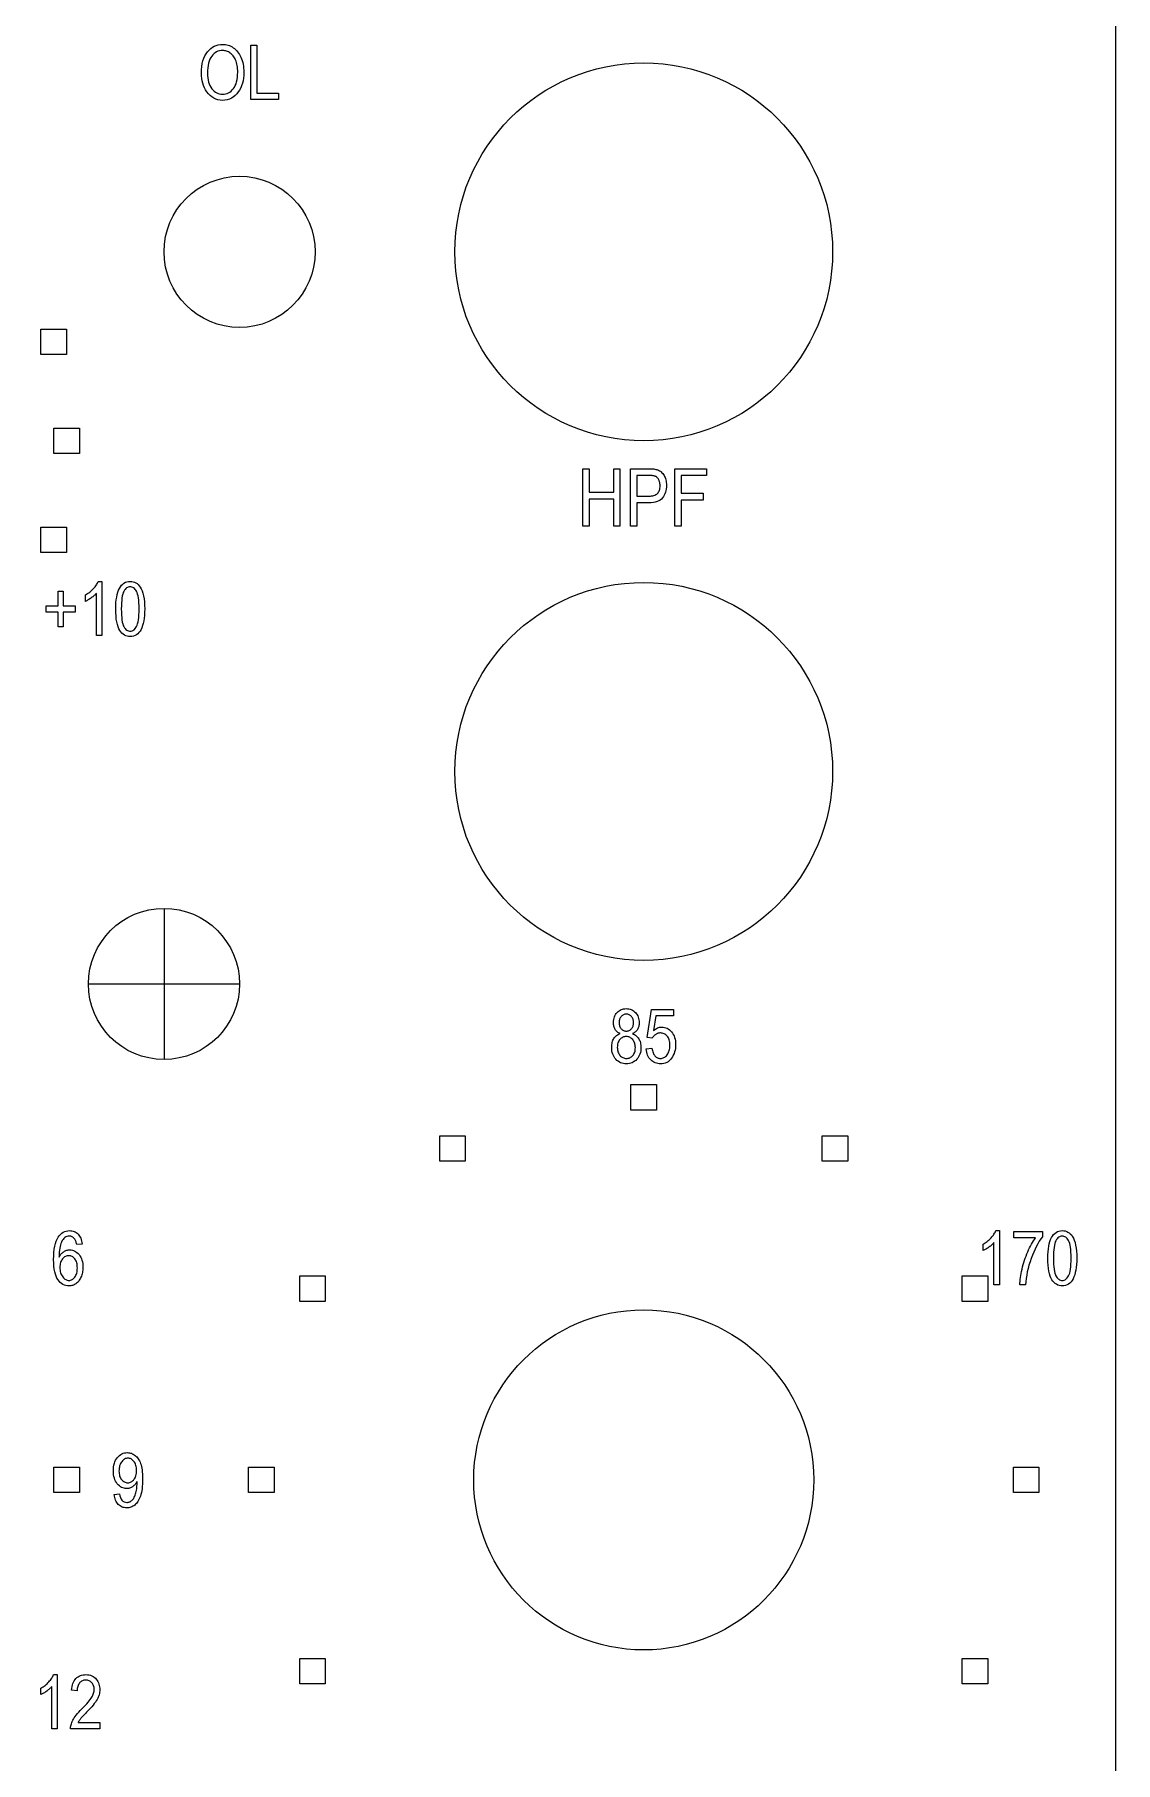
# Model space of a CAD drawing. Header units: millimetres. Extents: x 0 to 40, y 0 to 514.
# Drawn here: x 17.41 to 40.3, y 421.02 to 457.6 of the extents above; entities that cross this region are included whole.
import ezdxf

# ---------------------------------------------------------------- set-up
doc = ezdxf.new("R2010")
doc.units = ezdxf.units.MM
for name, color, linetype in [('CUT', 1, 'CONTINUOUS'), ('LEGEND', 2, 'CONTINUOUS'), ('OUTLINE', 7, 'CONTINUOUS'), ('STUDS', 5, 'CONTINUOUS')]:
    doc.layers.add(name, color=color, linetype=linetype)

msp = doc.modelspace()

# ---------------------------------------------------------------- linework, layer by layer
at = {"layer": 'CUT'}
for centre, radius in [((30.31, 453), 4), ((21.75, 453), 1.6), ((30.31, 442), 4), ((30.31, 427), 3.6)]:
    msp.add_circle(centre, radius, dxfattribs=at)
at = {"layer": 'LEGEND'}
for points in [[(20.941, 456.7852), (20.943, 456.8563), (20.9491, 456.9232), (20.9591, 456.9858), (20.9732, 457.0442), (20.9914, 457.0984), (21.0135, 457.1484), (21.0397, 457.1941), (21.0699, 457.2355), (21.1031, 457.2724), (21.1383, 457.3044), (21.1755, 457.3315), (21.2146, 457.3536), (21.2558, 457.3708), (21.2989, 457.3831), (21.344, 457.3905), (21.391, 457.393), (21.4217, 457.3919), (21.4518, 457.3886), (21.4811, 457.3831), (21.5098, 457.3754), (21.5377, 457.3655), (21.565, 457.3534), (21.5917, 457.3391), (21.6176, 457.3227), (21.6425, 457.3041), (21.6661, 457.2835), (21.6883, 457.261), (21.7093, 457.2364), (21.7289, 457.2099), (21.7471, 457.1814), (21.7641, 457.1509), (21.7797, 457.1184), (21.7937, 457.0841), (21.8058, 457.0482), (21.8161, 457.0107), (21.8245, 456.9716), (21.831, 456.9309), (21.8357, 456.8886), (21.8385, 456.8447), (21.8395, 456.7992), (21.8376, 456.737), (21.8322, 456.6778), (21.8232, 456.6215), (21.8105, 456.5682), (21.7943, 456.5178), (21.7744, 456.4704), (21.7509, 456.4259), (21.7238, 456.3844), (21.6908, 456.343), (21.6552, 456.3071), (21.6172, 456.2768), (21.5768, 456.252), (21.5338, 456.2326), (21.4884, 456.2188), (21.4406, 456.2106), (21.3902, 456.2078), (21.3396, 456.2106), (21.2914, 456.2191), (21.2458, 456.2333), (21.2027, 456.2531), (21.1622, 456.2786), (21.1242, 456.3098), (21.0888, 456.3466), (21.0559, 456.3891), (21.0289, 456.4311), (21.0056, 456.4753), (20.9859, 456.5217), (20.9697, 456.5701), (20.9572, 456.6207), (20.9482, 456.6734), (20.9428, 456.7282), (20.941, 456.7852)], [(21.9895, 456.2273), (21.9895, 457.3727), (22.1137, 457.3727), (22.1137, 456.3625), (22.5762, 456.3625), (22.5762, 456.2273)], [(21.0691, 456.7828), (21.0706, 456.7314), (21.075, 456.6829), (21.0823, 456.6374), (21.0925, 456.5948), (21.1056, 456.5552), (21.1217, 456.5186), (21.1406, 456.485), (21.1625, 456.4543), (21.1865, 456.4269), (21.2117, 456.4032), (21.2382, 456.3831), (21.2659, 456.3667), (21.2949, 456.3539), (21.3252, 456.3448), (21.3567, 456.3393), (21.3895, 456.3375), (21.4229, 456.3393), (21.4551, 456.3449), (21.4858, 456.3541), (21.5151, 456.367), (21.5431, 456.3836), (21.5697, 456.4039), (21.5949, 456.4278), (21.6187, 456.4555), (21.6404, 456.4867), (21.6593, 456.5214), (21.6752, 456.5595), (21.6882, 456.6012), (21.6983, 456.6463), (21.7055, 456.6948), (21.7099, 456.7469), (21.7113, 456.8023), (21.7106, 456.8388), (21.7083, 456.8742), (21.7046, 456.9087), (21.6994, 456.9422), (21.6927, 456.9747), (21.6845, 457.0063), (21.6748, 457.0368), (21.6637, 457.0664), (21.6539, 457.0881), (21.643, 457.1087), (21.6309, 457.1282), (21.6177, 457.1466), (21.6033, 457.1638), (21.5877, 457.18), (21.571, 457.1951), (21.5531, 457.209), (21.5345, 457.2215), (21.5154, 457.2324), (21.4958, 457.2416), (21.4759, 457.2491), (21.4555, 457.255), (21.4347, 457.2592), (21.4135, 457.2617), (21.3918, 457.2625), (21.3574, 457.2607), (21.3246, 457.2552), (21.2933, 457.246), (21.2636, 457.2332), (21.2354, 457.2167), (21.2088, 457.1966), (21.1837, 457.1728), (21.1602, 457.1453), (21.1388, 457.114), (21.1203, 457.0787), (21.1047, 457.0394), (21.0919, 456.9961), (21.0819, 456.9488), (21.0748, 456.8975), (21.0706, 456.8421), (21.0691, 456.7828)], [(17.544, 451.3664), (18.084, 451.3664), (18.084, 450.8264), (17.544, 450.8264)], [(17.82, 449.27), (18.36, 449.27), (18.36, 448.73), (17.82, 448.73)], [(29.0234, 447.1916), (29.0234, 448.4084), (29.1554, 448.4084), (29.1554, 447.9087), (29.6742, 447.9087), (29.6742, 448.4084), (29.8061, 448.4084), (29.8061, 447.1916), (29.6742, 447.1916), (29.6742, 447.7651), (29.1554, 447.7651), (29.1554, 447.1916)], [(30.0303, 447.1916), (30.0303, 448.4084), (30.4063, 448.4084), (30.4384, 448.4081), (30.4683, 448.407), (30.4961, 448.4052), (30.5217, 448.4026), (30.5451, 448.3994), (30.5663, 448.3954), (30.5853, 448.3907), (30.6022, 448.3852), (30.6232, 448.3765), (30.6432, 448.3661), (30.662, 448.354), (30.6798, 448.3402), (30.6965, 448.3247), (30.7121, 448.3075), (30.7266, 448.2887), (30.74, 448.2682), (30.752, 448.2462), (30.7625, 448.223), (30.7713, 448.1986), (30.7786, 448.1729), (30.7842, 448.1461), (30.7882, 448.118), (30.7906, 448.0887), (30.7914, 448.0582), (30.7901, 448.018), (30.7862, 447.9798), (30.7797, 447.9434), (30.7705, 447.9089), (30.7587, 447.8764), (30.7443, 447.8457), (30.7273, 447.8169), (30.7076, 447.79), (30.6847, 447.7657), (30.6581, 447.7446), (30.6276, 447.7268), (30.5933, 447.7122), (30.5551, 447.7009), (30.5132, 447.6928), (30.4675, 447.6879), (30.4179, 447.6863), (30.1622, 447.6863), (30.1622, 447.1916)], [(30.1622, 447.8299), (30.4204, 447.8299), (30.4499, 447.8307), (30.4773, 447.8333), (30.5027, 447.8376), (30.526, 447.8437), (30.5473, 447.8514), (30.5665, 447.8609), (30.5837, 447.8721), (30.5989, 447.8851), (30.6121, 447.8998), (30.6236, 447.9162), (30.6333, 447.9344), (30.6412, 447.9543), (30.6474, 447.976), (30.6518, 447.9994), (30.6544, 448.0246), (30.6553, 448.0515), (30.6549, 448.0692), (30.6536, 448.0863), (30.6514, 448.1028), (30.6484, 448.1185), (30.6445, 448.1337), (30.6397, 448.1482), (30.634, 448.162), (30.6275, 448.1752), (30.6204, 448.1876), (30.6129, 448.1989), (30.605, 448.2092), (30.5968, 448.2186), (30.5882, 448.2269), (30.5793, 448.2342), (30.5699, 448.2405), (30.5603, 448.2458), (30.5494, 448.2502), (30.5366, 448.2541), (30.5218, 448.2574), (30.505, 448.2601), (30.4862, 448.2622), (30.4654, 448.2637), (30.4427, 448.2645), (30.4179, 448.2648), (30.1622, 448.2648)], [(30.9691, 447.1916), (30.9691, 448.4084), (31.6423, 448.4084), (31.6423, 448.2648), (31.1011, 448.2648), (31.1011, 447.888), (31.5692, 447.888), (31.5692, 447.7444), (31.1011, 447.7444), (31.1011, 447.1916)], [(17.544, 447.1736), (18.084, 447.1736), (18.084, 446.6336), (17.544, 446.6336)], [(18.8328, 444.874), (18.7171, 444.874), (18.7171, 445.7701), (18.7067, 445.7584), (18.6955, 445.7466), (18.6834, 445.7347), (18.6705, 445.7227), (18.6566, 445.7108), (18.642, 445.6987), (18.6265, 445.6866), (18.6101, 445.6744), (18.5935, 445.6626), (18.5772, 445.6515), (18.5612, 445.6411), (18.5456, 445.6315), (18.5304, 445.6227), (18.5155, 445.6146), (18.5009, 445.6072), (18.4867, 445.6006), (18.4867, 445.7365), (18.5101, 445.7506), (18.5329, 445.7654), (18.555, 445.7809), (18.5764, 445.7973), (18.5971, 445.8143), (18.6171, 445.8322), (18.6364, 445.8508), (18.655, 445.8701), (18.6726, 445.8898), (18.6888, 445.9093), (18.7037, 445.9287), (18.7172, 445.948), (18.7294, 445.9672), (18.7402, 445.9863), (18.7497, 446.0052), (18.7578, 446.024), (18.8328, 446.024)], [(19.1281, 445.4389), (19.1293, 445.5087), (19.1329, 445.5743), (19.139, 445.6354), (19.1475, 445.6922), (19.1584, 445.7446), (19.1718, 445.7926), (19.1876, 445.8363), (19.2058, 445.8756), (19.2264, 445.9104), (19.2493, 445.9405), (19.2745, 445.966), (19.302, 445.9869), (19.3318, 446.0031), (19.3639, 446.0147), (19.3984, 446.0217), (19.4351, 446.024), (19.4678, 446.0221), (19.4987, 446.0165), (19.5279, 446.0071), (19.5552, 445.9939), (19.5808, 445.977), (19.6046, 445.9563), (19.6266, 445.9319), (19.6468, 445.9037), (19.6688, 445.8647), (19.6878, 445.8202), (19.7039, 445.7702), (19.7171, 445.7148), (19.7274, 445.654), (19.7347, 445.5877), (19.7391, 445.516), (19.7406, 445.4389), (19.7394, 445.3693), (19.7357, 445.3041), (19.7297, 445.2432), (19.7212, 445.1866), (19.7104, 445.1343), (19.6971, 445.0863), (19.6814, 445.0427), (19.6632, 445.0033), (19.6427, 444.9684), (19.6199, 444.9382), (19.5947, 444.9126), (19.5671, 444.8917), (19.5372, 444.8754), (19.505, 444.8638), (19.4705, 444.8568), (19.4335, 444.8545), (19.4007, 444.8565), (19.3694, 444.8627), (19.3396, 444.8729), (19.3114, 444.8873), (19.2846, 444.9058), (19.2594, 444.9283), (19.2358, 444.955), (19.2136, 444.9857), (19.1936, 445.0215), (19.1762, 445.0633), (19.1615, 445.111), (19.1495, 445.1646), (19.1401, 445.2243), (19.1334, 445.2898), (19.1294, 445.3614), (19.1281, 445.4389)], [(17.907, 445.0592), (17.907, 445.3732), (17.6515, 445.3732), (17.6515, 445.5045), (17.907, 445.5045), (17.907, 445.8162), (18.0163, 445.8162), (18.0163, 445.5045), (18.2718, 445.5045), (18.2718, 445.3732), (18.0163, 445.3732), (18.0163, 445.0592)], [(19.246, 445.4389), (19.2469, 445.372), (19.2494, 445.3109), (19.2536, 445.2556), (19.2594, 445.206), (19.2669, 445.1621), (19.2761, 445.124), (19.287, 445.0916), (19.2996, 445.065), (19.3134, 445.0428), (19.3282, 445.0235), (19.3439, 445.0072), (19.3606, 444.9938), (19.3782, 444.9835), (19.3967, 444.976), (19.4162, 444.9716), (19.4367, 444.9701), (19.456, 444.9716), (19.4745, 444.9761), (19.4922, 444.9836), (19.5091, 444.9941), (19.5252, 445.0076), (19.5405, 445.0242), (19.555, 445.0437), (19.5687, 445.0662), (19.5811, 445.0931), (19.5919, 445.1255), (19.6011, 445.1637), (19.6085, 445.2074), (19.6143, 445.2568), (19.6185, 445.3119), (19.621, 445.3725), (19.6218, 445.4389), (19.621, 445.5059), (19.6185, 445.5671), (19.6143, 445.6226), (19.6084, 445.6723), (19.6009, 445.7161), (19.5917, 445.7542), (19.5808, 445.7866), (19.5683, 445.8131), (19.5544, 445.8352), (19.5396, 445.8544), (19.5237, 445.8707), (19.5069, 445.884), (19.489, 445.8943), (19.4702, 445.9017), (19.4504, 445.9061), (19.4296, 445.9076), (19.4105, 445.9061), (19.3922, 445.9016), (19.3746, 445.8941), (19.3579, 445.8836), (19.3419, 445.8701), (19.3267, 445.8536), (19.3124, 445.834), (19.2988, 445.8115), (19.2864, 445.7847), (19.2757, 445.7522), (19.2666, 445.7141), (19.2592, 445.6703), (19.2535, 445.6209), (19.2493, 445.5659), (19.2469, 445.5052), (19.246, 445.4389)], [(29.81, 436.4484), (29.7931, 436.4567), (29.7774, 436.4657), (29.7626, 436.4757), (29.749, 436.4864), (29.7364, 436.498), (29.7248, 436.5105), (29.7143, 436.5238), (29.7049, 436.5379), (29.6966, 436.5529), (29.6894, 436.5688), (29.6833, 436.5856), (29.6783, 436.6032), (29.6744, 436.6218), (29.6716, 436.6412), (29.6699, 436.6616), (29.6694, 436.6828), (29.6706, 436.7147), (29.6742, 436.745), (29.6802, 436.7739), (29.6886, 436.8012), (29.6994, 436.827), (29.7127, 436.8513), (29.7283, 436.874), (29.7463, 436.8953), (29.7662, 436.9145), (29.7873, 436.9312), (29.8096, 436.9453), (29.8331, 436.9568), (29.8579, 436.9658), (29.884, 436.9722), (29.9112, 436.9761), (29.9397, 436.9773), (29.9684, 436.976), (29.9958, 436.9721), (30.022, 436.9656), (30.047, 436.9564), (30.0708, 436.9447), (30.0933, 436.9303), (30.1146, 436.9133), (30.1346, 436.8938), (30.1528, 436.8721), (30.1686, 436.8489), (30.182, 436.8242), (30.1929, 436.798), (30.2014, 436.7703), (30.2075, 436.7411), (30.2111, 436.7104), (30.2123, 436.6781), (30.2118, 436.6578), (30.2102, 436.6383), (30.2075, 436.6196), (30.2037, 436.6017), (30.1989, 436.5845), (30.193, 436.5682), (30.186, 436.5526), (30.178, 436.5379), (30.1688, 436.5239), (30.1586, 436.5108), (30.1472, 436.4984), (30.1348, 436.4868), (30.1213, 436.476), (30.1066, 436.466), (30.0909, 436.4568), (30.0741, 436.4484), (30.0947, 436.4394), (30.1142, 436.4291), (30.1324, 436.4174), (30.1494, 436.4045), (30.1651, 436.3903), (30.1796, 436.3748), (30.1929, 436.3579), (30.2049, 436.3398), (30.2156, 436.3205), (30.2249, 436.3001), (30.2328, 436.2785), (30.2392, 436.2559), (30.2442, 436.2321), (30.2478, 436.2071), (30.2499, 436.1811), (30.2506, 436.1539), (30.2492, 436.1165), (30.2451, 436.0809), (30.2382, 436.047), (30.2285, 436.0149), (30.216, 435.9846), (30.2007, 435.9561), (30.1827, 435.9293), (30.162, 435.9043), (30.1391, 435.8817), (30.115, 435.8621), (30.0895, 435.8455), (30.0626, 435.8319), (30.0345, 435.8214), (30.005, 435.8138), (29.9742, 435.8093), (29.942, 435.8078), (29.9095, 435.8093), (29.8784, 435.8138), (29.8486, 435.8214), (29.8203, 435.8319), (29.7933, 435.8455), (29.7676, 435.8621), (29.7434, 435.8817), (29.7205, 435.9043), (29.6998, 435.9294), (29.6818, 435.9563), (29.6665, 435.9852), (29.654, 436.0159), (29.6443, 436.0486), (29.6374, 436.0831), (29.6333, 436.1195), (29.6319, 436.1578), (29.6326, 436.1859), (29.6348, 436.2127), (29.6385, 436.2383), (29.6437, 436.2626), (29.6503, 436.2857), (29.6585, 436.3074), (29.6681, 436.328), (29.6791, 436.3473), (29.6915, 436.3652), (29.705, 436.3816), (29.7197, 436.3965), (29.7355, 436.4099), (29.7524, 436.4218), (29.7705, 436.4322), (29.7897, 436.441), (29.81, 436.4484)], [(29.7881, 436.6867), (29.7888, 436.6662), (29.7909, 436.6467), (29.7944, 436.6283), (29.7993, 436.6109), (29.8055, 436.5947), (29.8132, 436.5795), (29.8222, 436.5654), (29.8327, 436.5523), (29.8441, 436.5406), (29.8562, 436.5305), (29.8689, 436.5219), (29.8823, 436.5148), (29.8963, 436.5094), (29.9109, 436.5055), (29.9261, 436.5031), (29.942, 436.5023), (29.9576, 436.5031), (29.9725, 436.5054), (29.9869, 436.5093), (30.0006, 436.5146), (30.0138, 436.5216), (30.0264, 436.53), (30.0384, 436.54), (30.0498, 436.5516), (30.0603, 436.5643), (30.0693, 436.578), (30.077, 436.5925), (30.0832, 436.608), (30.0881, 436.6244), (30.0916, 436.6417), (30.0937, 436.6598), (30.0944, 436.6789), (30.0937, 436.6986), (30.0915, 436.7173), (30.0879, 436.7351), (30.0829, 436.7521), (30.0765, 436.768), (30.0687, 436.7831), (30.0594, 436.7973), (30.0487, 436.8105), (30.037, 436.8225), (30.0248, 436.8329), (30.012, 436.8417), (29.9988, 436.8489), (29.985, 436.8545), (29.9707, 436.8585), (29.9558, 436.8609), (29.9405, 436.8617), (29.9251, 436.8609), (29.9103, 436.8586), (29.8961, 436.8547), (29.8824, 436.8492), (29.8692, 436.8422), (29.8566, 436.8336), (29.8446, 436.8234), (29.833, 436.8117), (29.8225, 436.7988), (29.8134, 436.7852), (29.8057, 436.7707), (29.7994, 436.7555), (29.7944, 436.7395), (29.7909, 436.7227), (29.7888, 436.7051), (29.7881, 436.6867)], [(30.3623, 436.1273), (30.4834, 436.1398), (30.4875, 436.1134), (30.4927, 436.0886), (30.499, 436.0657), (30.5064, 436.0444), (30.5149, 436.0249), (30.5245, 436.0072), (30.5353, 435.9912), (30.5471, 435.977), (30.5598, 435.9644), (30.5729, 435.9535), (30.5866, 435.9443), (30.6007, 435.9368), (30.6154, 435.931), (30.6305, 435.9268), (30.6462, 435.9243), (30.6623, 435.9234), (30.6825, 435.9246), (30.7019, 435.9281), (30.7207, 435.934), (30.7387, 435.9423), (30.756, 435.9529), (30.7726, 435.9658), (30.7886, 435.9812), (30.8037, 435.9988), (30.8177, 436.0185), (30.8297, 436.04), (30.8399, 436.0631), (30.8483, 436.088), (30.8548, 436.1146), (30.8594, 436.1429), (30.8622, 436.1729), (30.8631, 436.2047), (30.8622, 436.2345), (30.8595, 436.2626), (30.8551, 436.2889), (30.8488, 436.3136), (30.8407, 436.3365), (30.8308, 436.3577), (30.8192, 436.3772), (30.8057, 436.3949), (30.7909, 436.4108), (30.7752, 436.4245), (30.7585, 436.4361), (30.741, 436.4456), (30.7225, 436.453), (30.7031, 436.4583), (30.6828, 436.4614), (30.6616, 436.4625), (30.6486, 436.462), (30.6358, 436.4607), (30.6232, 436.4584), (30.6109, 436.4552), (30.5987, 436.4511), (30.5868, 436.446), (30.575, 436.4401), (30.5635, 436.4332), (30.5524, 436.4255), (30.5419, 436.4171), (30.5319, 436.408), (30.5226, 436.3981), (30.5139, 436.3876), (30.5057, 436.3763), (30.4982, 436.3643), (30.4912, 436.3516), (30.3827, 436.3687), (30.4741, 436.957), (30.9405, 436.957), (30.9405, 436.8227), (30.5663, 436.8227), (30.5155, 436.5148), (30.5365, 436.5317), (30.5579, 436.5463), (30.5796, 436.5586), (30.6016, 436.5688), (30.6239, 436.5766), (30.6466, 436.5822), (30.6695, 436.5856), (30.6928, 436.5867), (30.7218, 436.5852), (30.7499, 436.5804), (30.7769, 436.5726), (30.8031, 436.5616), (30.8282, 436.5475), (30.8524, 436.5302), (30.8756, 436.5099), (30.8979, 436.4863), (30.9183, 436.4601), (30.936, 436.4318), (30.951, 436.4012), (30.9632, 436.3685), (30.9728, 436.3335), (30.9796, 436.2964), (30.9836, 436.2571), (30.985, 436.2156), (30.9836, 436.1744), (30.9796, 436.1346), (30.9728, 436.0964), (30.9632, 436.0597), (30.951, 436.0244), (30.936, 435.9907), (30.9183, 435.9585), (30.8979, 435.9277), (30.8752, 435.8996), (30.8506, 435.8753), (30.8242, 435.8547), (30.7958, 435.8378), (30.7657, 435.8247), (30.7336, 435.8153), (30.6997, 435.8097), (30.6639, 435.8078), (30.634, 435.8091), (30.6053, 435.8131), (30.5778, 435.8197), (30.5515, 435.829), (30.5264, 435.8409), (30.5024, 435.8555), (30.4796, 435.8727), (30.458, 435.8926), (30.4382, 435.9148), (30.4206, 435.939), (30.4052, 435.9653), (30.3921, 435.9937), (30.3813, 436.024), (30.3727, 436.0564), (30.3664, 436.0909), (30.3623, 436.1273)], [(29.7498, 436.1578), (29.7507, 436.1321), (29.7534, 436.1076), (29.7578, 436.0845), (29.764, 436.0626), (29.772, 436.042), (29.7817, 436.0227), (29.7932, 436.0046), (29.8065, 435.9879), (29.821, 435.9728), (29.8362, 435.9597), (29.8521, 435.9486), (29.8687, 435.9396), (29.886, 435.9325), (29.904, 435.9275), (29.9227, 435.9244), (29.942, 435.9234), (29.9616, 435.9244), (29.9804, 435.9273), (29.9984, 435.9322), (30.0157, 435.9391), (30.0322, 435.9479), (30.0479, 435.9586), (30.0629, 435.9713), (30.0772, 435.9859), (30.0902, 436.0022), (30.1015, 436.0198), (30.111, 436.0387), (30.1188, 436.059), (30.1249, 436.0805), (30.1292, 436.1034), (30.1318, 436.1276), (30.1327, 436.1531), (30.1318, 436.1789), (30.1291, 436.2033), (30.1246, 436.2265), (30.1184, 436.2483), (30.1104, 436.2689), (30.1006, 436.2883), (30.089, 436.3063), (30.0756, 436.323), (30.061, 436.3382), (30.0457, 436.3512), (30.0297, 436.3623), (30.0129, 436.3714), (29.9955, 436.3784), (29.9773, 436.3835), (29.9585, 436.3865), (29.9389, 436.3875), (29.9196, 436.3865), (29.9009, 436.3835), (29.8831, 436.3785), (29.866, 436.3715), (29.8496, 436.3625), (29.834, 436.3515), (29.8191, 436.3385), (29.8049, 436.3234), (29.792, 436.3068), (29.7808, 436.2891), (29.7714, 436.2701), (29.7636, 436.25), (29.7576, 436.2287), (29.7533, 436.2063), (29.7507, 436.1826), (29.7498, 436.1578)], [(30.04, 435.37), (30.58, 435.37), (30.58, 434.83), (30.04, 434.83)], [(25.99, 434.2848), (26.53, 434.2848), (26.53, 433.7448), (25.99, 433.7448)], [(34.09, 434.2848), (34.63, 434.2848), (34.63, 433.7448), (34.09, 433.7448)], [(18.4166, 431.9922), (18.3017, 431.9812), (18.2974, 432.0025), (18.2926, 432.0222), (18.2872, 432.0403), (18.2814, 432.0568), (18.2751, 432.0718), (18.2683, 432.0851), (18.2611, 432.0969), (18.2533, 432.107), (18.2415, 432.1198), (18.2291, 432.131), (18.2161, 432.1404), (18.2025, 432.148), (18.1884, 432.154), (18.1736, 432.1583), (18.1583, 432.1609), (18.1424, 432.1617), (18.1178, 432.1598), (18.0945, 432.1539), (18.0724, 432.1441), (18.0515, 432.1305), (18.0319, 432.1129), (18.0136, 432.0914), (17.9965, 432.066), (17.9806, 432.0367), (17.9684, 432.0082), (17.9577, 431.9764), (17.9486, 431.9414), (17.9412, 431.9031), (17.9354, 431.8617), (17.9311, 431.817), (17.9285, 431.7691), (17.9275, 431.718), (17.9378, 431.7362), (17.9487, 431.7532), (17.9603, 431.7691), (17.9724, 431.7839), (17.9853, 431.7975), (17.9987, 431.81), (18.0128, 431.8214), (18.0275, 431.8316), (18.0427, 431.8407), (18.058, 431.8486), (18.0736, 431.8552), (18.0894, 431.8606), (18.1055, 431.8649), (18.1217, 431.8679), (18.1382, 431.8697), (18.1549, 431.8703), (18.1823, 431.8687), (18.2089, 431.864), (18.2346, 431.8561), (18.2594, 431.845), (18.2834, 431.8308), (18.3064, 431.8134), (18.3285, 431.7929), (18.3498, 431.7691), (18.3693, 431.7428), (18.3862, 431.7143), (18.4005, 431.6836), (18.4122, 431.6509), (18.4213, 431.616), (18.4278, 431.5789), (18.4317, 431.5398), (18.433, 431.4984), (18.4323, 431.4701), (18.4304, 431.4424), (18.4271, 431.4153), (18.4225, 431.389), (18.4167, 431.3633), (18.4095, 431.3383), (18.401, 431.3139), (18.3912, 431.2902), (18.3804, 431.2677), (18.3688, 431.2466), (18.3565, 431.2271), (18.3434, 431.2091), (18.3296, 431.1926), (18.3151, 431.1777), (18.2998, 431.1642), (18.2838, 431.1523), (18.2672, 431.1419), (18.2501, 431.1329), (18.2327, 431.1252), (18.2148, 431.1189), (18.1965, 431.1141), (18.1779, 431.1106), (18.1588, 431.1085), (18.1392, 431.1078), (18.1045, 431.1098), (18.0713, 431.1158), (18.0396, 431.1258), (18.0095, 431.1398), (17.981, 431.1579), (17.9541, 431.1799), (17.9287, 431.2059), (17.9049, 431.2359), (17.8833, 431.2706), (17.8645, 431.3107), (17.8487, 431.3561), (17.8357, 431.4068), (17.8256, 431.4629), (17.8184, 431.5244), (17.8141, 431.5911), (17.8127, 431.6633), (17.8141, 431.7433), (17.8186, 431.8174), (17.826, 431.8854), (17.8363, 431.9476), (17.8496, 432.0037), (17.8658, 432.0539), (17.885, 432.0981), (17.9072, 432.1363), (17.9317, 432.1694), (17.9578, 432.198), (17.9856, 432.2223), (18.015, 432.2421), (18.0461, 432.2575), (18.0789, 432.2685), (18.1133, 432.2751), (18.1494, 432.2773), (18.1756, 432.2762), (18.2007, 432.2728), (18.2248, 432.2671), (18.2477, 432.2591), (18.2696, 432.2488), (18.2904, 432.2363), (18.3101, 432.2214), (18.3287, 432.2043), (18.3459, 432.185), (18.3613, 432.1636), (18.3749, 432.1402), (18.3868, 432.1147), (18.3969, 432.0872), (18.4052, 432.0576), (18.4118, 432.0259), (18.4166, 431.9922)], [(37.8428, 431.1273), (37.7272, 431.1273), (37.7272, 432.0234), (37.7168, 432.0117), (37.7056, 431.9999), (37.6935, 431.988), (37.6805, 431.9761), (37.6667, 431.9641), (37.6521, 431.952), (37.6365, 431.9399), (37.6202, 431.9277), (37.6035, 431.9159), (37.5873, 431.9048), (37.5713, 431.8945), (37.5557, 431.8849), (37.5405, 431.876), (37.5255, 431.8679), (37.511, 431.8605), (37.4967, 431.8539), (37.4967, 431.9898), (37.5202, 432.0039), (37.543, 432.0187), (37.5651, 432.0343), (37.5865, 432.0506), (37.6072, 432.0677), (37.6272, 432.0855), (37.6465, 432.1041), (37.6651, 432.1234), (37.6827, 432.1431), (37.6989, 432.1626), (37.7138, 432.1821), (37.7273, 432.2014), (37.7395, 432.2205), (37.7503, 432.2396), (37.7597, 432.2585), (37.7678, 432.2773), (37.8428, 432.2773)], [(38.146, 432.1227), (38.146, 432.2578), (38.7538, 432.2578), (38.7538, 432.1484), (38.7203, 432.1026), (38.6878, 432.0535), (38.6564, 432.001), (38.626, 431.9452), (38.5967, 431.8861), (38.5683, 431.8236), (38.541, 431.7578), (38.5147, 431.6887), (38.4903, 431.618), (38.4686, 431.5474), (38.4497, 431.477), (38.4335, 431.4067), (38.42, 431.3367), (38.4092, 431.2667), (38.4012, 431.197), (38.396, 431.1273), (38.2772, 431.1273), (38.2784, 431.164), (38.2809, 431.2022), (38.2847, 431.2419), (38.2898, 431.283), (38.2962, 431.3256), (38.3038, 431.3698), (38.3127, 431.4154), (38.3229, 431.4625), (38.3343, 431.5101), (38.3466, 431.5571), (38.36, 431.6035), (38.3744, 431.6494), (38.3898, 431.6947), (38.4062, 431.7395), (38.4236, 431.7837), (38.442, 431.8273), (38.4612, 431.8699), (38.4807, 431.9108), (38.5005, 431.9502), (38.5208, 431.9879), (38.5413, 432.024), (38.5623, 432.0585), (38.5836, 432.0914), (38.6053, 432.1227)], [(38.8678, 431.6922), (38.869, 431.7621), (38.8727, 431.8276), (38.8788, 431.8887), (38.8873, 431.9455), (38.8982, 431.9979), (38.9116, 432.0459), (38.9273, 432.0896), (38.9456, 432.1289), (38.9661, 432.1637), (38.989, 432.1938), (39.0142, 432.2194), (39.0418, 432.2402), (39.0716, 432.2565), (39.1037, 432.2681), (39.1381, 432.275), (39.1749, 432.2773), (39.2076, 432.2755), (39.2385, 432.2698), (39.2676, 432.2604), (39.295, 432.2473), (39.3205, 432.2303), (39.3443, 432.2097), (39.3663, 432.1852), (39.3866, 432.157), (39.4085, 432.118), (39.4276, 432.0735), (39.4437, 432.0235), (39.4569, 431.9682), (39.4671, 431.9073), (39.4745, 431.8411), (39.4789, 431.7693), (39.4803, 431.6922), (39.4791, 431.6227), (39.4755, 431.5574), (39.4694, 431.4965), (39.461, 431.4399), (39.4501, 431.3877), (39.4368, 431.3397), (39.4211, 431.296), (39.403, 431.2566), (39.3825, 431.2218), (39.3596, 431.1915), (39.3344, 431.1659), (39.3069, 431.145), (39.277, 431.1287), (39.2448, 431.1171), (39.2102, 431.1101), (39.1733, 431.1078), (39.1405, 431.1099), (39.1092, 431.116), (39.0794, 431.1263), (39.0511, 431.1406), (39.0244, 431.1591), (38.9992, 431.1816), (38.9755, 431.2083), (38.9534, 431.2391), (38.9333, 431.2749), (38.9159, 431.3166), (38.9012, 431.3643), (38.8892, 431.418), (38.8799, 431.4776), (38.8732, 431.5432), (38.8692, 431.6147), (38.8678, 431.6922)], [(38.9858, 431.6922), (38.9866, 431.6253), (38.9891, 431.5642), (38.9933, 431.5089), (38.9992, 431.4593), (39.0067, 431.4154), (39.0159, 431.3773), (39.0268, 431.345), (39.0393, 431.3184), (39.0532, 431.2961), (39.0679, 431.2768), (39.0837, 431.2605), (39.1003, 431.2472), (39.118, 431.2368), (39.1365, 431.2294), (39.156, 431.2249), (39.1764, 431.2234), (39.1957, 431.2249), (39.2143, 431.2294), (39.232, 431.237), (39.2489, 431.2475), (39.265, 431.261), (39.2803, 431.2775), (39.2948, 431.297), (39.3085, 431.3195), (39.3209, 431.3464), (39.3317, 431.3789), (39.3408, 431.417), (39.3483, 431.4607), (39.3541, 431.5101), (39.3583, 431.5652), (39.3607, 431.6259), (39.3616, 431.6922), (39.3607, 431.7592), (39.3582, 431.8205), (39.3541, 431.8759), (39.3482, 431.9256), (39.3407, 431.9695), (39.3315, 432.0076), (39.3206, 432.0399), (39.3081, 432.0664), (39.2942, 432.0886), (39.2793, 432.1078), (39.2635, 432.124), (39.2466, 432.1373), (39.2288, 432.1476), (39.21, 432.155), (39.1902, 432.1595), (39.1694, 432.1609), (39.1503, 432.1594), (39.1319, 432.1549), (39.1144, 432.1474), (39.0976, 432.1369), (39.0817, 432.1234), (39.0665, 432.1069), (39.0521, 432.0874), (39.0385, 432.0648), (39.0262, 432.038), (39.0155, 432.0055), (39.0064, 431.9674), (38.999, 431.9236), (38.9932, 431.8742), (38.9891, 431.8192), (38.9866, 431.7585), (38.9858, 431.6922)], [(17.9455, 431.4984), (17.9464, 431.4681), (17.9491, 431.4394), (17.9537, 431.4121), (17.9601, 431.3864), (17.9684, 431.3622), (17.9784, 431.3396), (17.9903, 431.3184), (18.0041, 431.2988), (18.019, 431.2812), (18.0345, 431.2658), (18.0507, 431.2529), (18.0674, 431.2423), (18.0846, 431.234), (18.1025, 431.2281), (18.121, 431.2246), (18.14, 431.2234), (18.1568, 431.2245), (18.1731, 431.2279), (18.189, 431.2334), (18.2044, 431.2412), (18.2193, 431.2512), (18.2338, 431.2634), (18.2479, 431.2779), (18.2615, 431.2945), (18.274, 431.3131), (18.2849, 431.3334), (18.2941, 431.3553), (18.3016, 431.3789), (18.3075, 431.4042), (18.3117, 431.4311), (18.3142, 431.4596), (18.315, 431.4898), (18.3142, 431.5195), (18.3117, 431.5474), (18.3075, 431.5736), (18.3017, 431.598), (18.2943, 431.6208), (18.2851, 431.6419), (18.2743, 431.6613), (18.2619, 431.6789), (18.2482, 431.6947), (18.2339, 431.7083), (18.2187, 431.7198), (18.2029, 431.7293), (18.1863, 431.7366), (18.169, 431.7419), (18.151, 431.745), (18.1322, 431.7461), (18.1138, 431.7451), (18.0959, 431.7419), (18.0786, 431.7367), (18.062, 431.7294), (18.0459, 431.72), (18.0305, 431.7085), (18.0156, 431.695), (18.0013, 431.6793), (17.9882, 431.6619), (17.9769, 431.6429), (17.9673, 431.6226), (17.9594, 431.6007), (17.9533, 431.5773), (17.949, 431.5525), (17.9464, 431.5262), (17.9455, 431.4984)], [(23.0252, 431.32), (23.5652, 431.32), (23.5652, 430.78), (23.0252, 430.78)], [(37.0548, 431.32), (37.5948, 431.32), (37.5948, 430.78), (37.0548, 430.78)], [(19.0947, 426.6922), (19.2056, 426.7047), (19.2139, 426.6622), (19.2254, 426.6254), (19.24, 426.5942), (19.258, 426.5688), (19.2791, 426.5489), (19.3035, 426.5348), (19.3311, 426.5263), (19.3619, 426.5234), (19.3762, 426.5241), (19.3901, 426.5259), (19.4038, 426.529), (19.4171, 426.5333), (19.43, 426.5388), (19.4427, 426.5456), (19.455, 426.5536), (19.467, 426.5629), (19.4785, 426.5737), (19.4897, 426.5865), (19.5004, 426.6011), (19.5106, 426.6177), (19.5204, 426.6362), (19.5297, 426.6566), (19.5386, 426.6789), (19.547, 426.7031), (19.5547, 426.7288), (19.5614, 426.7556), (19.567, 426.7834), (19.5716, 426.8123), (19.5752, 426.8422), (19.5778, 426.8732), (19.5793, 426.9052), (19.5798, 426.9383), (19.5798, 426.9664), (19.5705, 426.9495), (19.5603, 426.9334), (19.5494, 426.9183), (19.5377, 426.9041), (19.5252, 426.8908), (19.5119, 426.8784), (19.4978, 426.8669), (19.483, 426.8562), (19.4677, 426.8467), (19.4524, 426.8385), (19.4369, 426.8315), (19.4214, 426.8258), (19.4059, 426.8213), (19.3902, 426.8182), (19.3745, 426.8163), (19.3588, 426.8156), (19.3305, 426.8172), (19.3033, 426.8219), (19.2771, 426.8297), (19.2518, 426.8407), (19.2276, 426.8548), (19.2043, 426.8721), (19.182, 426.8925), (19.1607, 426.916), (19.1412, 426.9423), (19.1243, 426.9708), (19.11, 427.0017), (19.0983, 427.0349), (19.0892, 427.0703), (19.0827, 427.1081), (19.0788, 427.1482), (19.0775, 427.1906), (19.0788, 427.2344), (19.0829, 427.2757), (19.0896, 427.3147), (19.0991, 427.3513), (19.1112, 427.3855), (19.1261, 427.4173), (19.1436, 427.4468), (19.1638, 427.4738), (19.186, 427.4981), (19.2093, 427.5191), (19.2338, 427.5369), (19.2594, 427.5515), (19.2862, 427.5628), (19.3142, 427.5709), (19.3433, 427.5757), (19.3736, 427.5773), (19.3953, 427.5764), (19.4166, 427.5737), (19.4376, 427.5692), (19.4582, 427.5629), (19.4784, 427.5548), (19.4983, 427.5448), (19.5177, 427.5331), (19.5369, 427.5195), (19.5553, 427.5042), (19.5726, 427.4872), (19.5889, 427.4685), (19.6041, 427.448), (19.6182, 427.4259), (19.6312, 427.4021), (19.6432, 427.3765), (19.6541, 427.3492), (19.6638, 427.3195), (19.6722, 427.2868), (19.6793, 427.2509), (19.6851, 427.2119), (19.6896, 427.1698), (19.6929, 427.1247), (19.6948, 427.0764), (19.6955, 427.025), (19.6948, 426.9677), (19.6927, 426.9136), (19.6892, 426.8629), (19.6843, 426.8154), (19.6781, 426.7713), (19.6704, 426.7304), (19.6614, 426.6929), (19.6509, 426.6586), (19.6393, 426.6271), (19.6267, 426.5978), (19.6131, 426.5706), (19.5985, 426.5457), (19.5829, 426.523), (19.5663, 426.5024), (19.5488, 426.4841), (19.5302, 426.468), (19.5109, 426.4539), (19.491, 426.4417), (19.4705, 426.4313), (19.4495, 426.4229), (19.4278, 426.4163), (19.4056, 426.4116), (19.3829, 426.4088), (19.3595, 426.4078), (19.3333, 426.409), (19.3082, 426.4124), (19.2842, 426.4181), (19.2613, 426.4261), (19.2395, 426.4363), (19.2188, 426.4489), (19.1991, 426.4637), (19.1806, 426.4809), (19.1636, 426.5001), (19.1483, 426.5215), (19.1348, 426.5448), (19.1232, 426.5702), (19.1134, 426.5977), (19.1053, 426.6271), (19.0991, 426.6586), (19.0947, 426.6922)], [(19.5673, 427.1977), (19.5665, 427.2275), (19.5639, 427.2557), (19.5597, 427.2823), (19.5537, 427.3072), (19.546, 427.3305), (19.5366, 427.3522), (19.5255, 427.3722), (19.5127, 427.3906), (19.4987, 427.4071), (19.4843, 427.4214), (19.4693, 427.4335), (19.4539, 427.4434), (19.4379, 427.451), (19.4214, 427.4565), (19.4044, 427.4598), (19.3869, 427.4609), (19.3686, 427.4598), (19.3508, 427.4563), (19.3335, 427.4504), (19.3167, 427.4422), (19.3004, 427.4316), (19.2846, 427.4187), (19.2693, 427.4035), (19.2545, 427.3859), (19.2408, 427.3664), (19.229, 427.3453), (19.219, 427.3227), (19.2108, 427.2984), (19.2044, 427.2727), (19.1999, 427.2453), (19.1972, 427.2164), (19.1963, 427.1859), (19.1971, 427.1585), (19.1997, 427.1325), (19.2041, 427.108), (19.2101, 427.0849), (19.2179, 427.0632), (19.2275, 427.0429), (19.2387, 427.0241), (19.2517, 427.0066), (19.2659, 426.991), (19.2808, 426.9774), (19.2964, 426.9659), (19.3127, 426.9565), (19.3296, 426.9492), (19.3472, 426.944), (19.3655, 426.9409), (19.3845, 426.9398), (19.4033, 426.9409), (19.4213, 426.944), (19.4387, 426.9493), (19.4552, 426.9566), (19.4711, 426.9661), (19.4862, 426.9776), (19.5006, 426.9913), (19.5142, 427.007), (19.5267, 427.0247), (19.5375, 427.0441), (19.5466, 427.0653), (19.5541, 427.0883), (19.5599, 427.113), (19.564, 427.1395), (19.5665, 427.1677), (19.5673, 427.1977)], [(17.82, 427.27), (18.36, 427.27), (18.36, 426.73), (17.82, 426.73)], [(21.94, 427.27), (22.48, 427.27), (22.48, 426.73), (21.94, 426.73)], [(38.14, 427.27), (38.68, 427.27), (38.68, 426.73), (38.14, 426.73)], [(23.0252, 423.22), (23.5652, 423.22), (23.5652, 422.68), (23.0252, 422.68)], [(37.0548, 423.22), (37.5948, 423.22), (37.5948, 422.68), (37.0548, 422.68)], [(17.8877, 421.7273), (17.772, 421.7273), (17.772, 422.6234), (17.7617, 422.6117), (17.7504, 422.5999), (17.7383, 422.588), (17.7254, 422.5761), (17.7116, 422.5641), (17.6969, 422.552), (17.6814, 422.5399), (17.665, 422.5277), (17.6484, 422.5159), (17.6321, 422.5048), (17.6162, 422.4945), (17.6006, 422.4849), (17.5853, 422.476), (17.5704, 422.4679), (17.5558, 422.4605), (17.5416, 422.4539), (17.5416, 422.5898), (17.5651, 422.6039), (17.5878, 422.6187), (17.6099, 422.6343), (17.6313, 422.6506), (17.652, 422.6677), (17.672, 422.6855), (17.6913, 422.7041), (17.7099, 422.7234), (17.7275, 422.7431), (17.7437, 422.7626), (17.7586, 422.7821), (17.7721, 422.8014), (17.7843, 422.8205), (17.7951, 422.8396), (17.8046, 422.8585), (17.8127, 422.8773), (17.8877, 422.8773)], [(18.7908, 421.8625), (18.7908, 421.7273), (18.1697, 421.7273), (18.17, 421.7482), (18.1719, 421.7696), (18.1756, 421.7916), (18.1809, 421.8143), (18.188, 421.8375), (18.1967, 421.8614), (18.2072, 421.8859), (18.2193, 421.9109), (18.2336, 421.9369), (18.2507, 421.964), (18.2704, 421.9923), (18.2928, 422.0217), (18.318, 422.0522), (18.3458, 422.0839), (18.3763, 422.1168), (18.4095, 422.1508), (18.4482, 422.1899), (18.4834, 422.2267), (18.5151, 422.2612), (18.5433, 422.2935), (18.5681, 422.3234), (18.5893, 422.3511), (18.607, 422.3765), (18.6213, 422.3996), (18.633, 422.4214), (18.6431, 422.4428), (18.6517, 422.4638), (18.6588, 422.4845), (18.6642, 422.5047), (18.6681, 422.5246), (18.6705, 422.5441), (18.6713, 422.5633), (18.6705, 422.5846), (18.6681, 422.605), (18.6641, 422.6243), (18.6585, 422.6427), (18.6513, 422.66), (18.6425, 422.6763), (18.6321, 422.6916), (18.6201, 422.7059), (18.6069, 422.7188), (18.593, 422.73), (18.5784, 422.7394), (18.563, 422.7472), (18.5468, 422.7532), (18.5299, 422.7575), (18.5123, 422.7601), (18.4939, 422.7609), (18.4743, 422.76), (18.4555, 422.7572), (18.4376, 422.7526), (18.4207, 422.7461), (18.4046, 422.7377), (18.3895, 422.7275), (18.3752, 422.7155), (18.3619, 422.7016), (18.3498, 422.6859), (18.3393, 422.6687), (18.3305, 422.6498), (18.3232, 422.6293), (18.3176, 422.6072), (18.3135, 422.5835), (18.3111, 422.5582), (18.3103, 422.5312), (18.1916, 422.5461), (18.1958, 422.586), (18.2021, 422.6234), (18.2106, 422.6582), (18.2212, 422.6905), (18.2339, 422.7203), (18.2488, 422.7474), (18.2658, 422.7721), (18.2849, 422.7941), (18.306, 422.8136), (18.3286, 422.8305), (18.3528, 422.8448), (18.3786, 422.8565), (18.406, 422.8656), (18.435, 422.8721), (18.4656, 422.876), (18.4978, 422.8773), (18.5327, 422.8758), (18.5653, 422.8713), (18.5958, 422.8637), (18.6241, 422.8531), (18.6502, 422.8395), (18.6741, 422.8229), (18.6959, 422.8032), (18.7154, 422.7805), (18.7327, 422.7558), (18.7477, 422.7304), (18.7604, 422.7041), (18.7708, 422.677), (18.7789, 422.649), (18.7846, 422.6202), (18.7881, 422.5906), (18.7892, 422.5602), (18.7883, 422.533), (18.7856, 422.506), (18.7811, 422.4794), (18.7748, 422.453), (18.7666, 422.4269), (18.7567, 422.4011), (18.745, 422.3756), (18.7314, 422.3504), (18.7153, 422.3242), (18.696, 422.296), (18.6734, 422.2657), (18.6476, 422.2333), (18.6186, 422.1988), (18.5863, 422.1622), (18.5507, 422.1236), (18.5119, 422.0828), (18.4872, 422.0575), (18.4649, 422.0343), (18.4448, 422.0132), (18.427, 421.9941), (18.4115, 421.9772), (18.3983, 421.9624), (18.3873, 421.9497), (18.3787, 421.9391), (18.3713, 421.9295), (18.3644, 421.9199), (18.3577, 421.9104), (18.3514, 421.9008), (18.3455, 421.8912), (18.3399, 421.8816), (18.3347, 421.8721), (18.3299, 421.8625)]]:
    msp.add_lwpolyline(points, close=True, dxfattribs=at)
at = {"layer": 'OUTLINE'}
msp.add_lwpolyline([(0, 514), (40.3, 514), (40.3, 0), (0, 0)], close=True, dxfattribs=at)
at = {"layer": 'STUDS'}
for p, q in [((20.15, 439.1), (20.15, 435.9)), ((18.55, 437.5), (21.75, 437.5))]:
    msp.add_line(p, q, dxfattribs=at)
msp.add_circle((20.15, 437.5), 1.6, dxfattribs=at)

doc.saveas('drawing.dxf')
